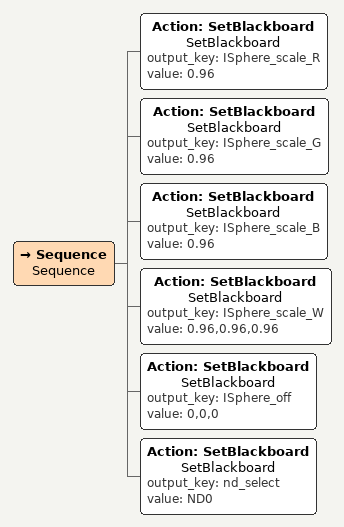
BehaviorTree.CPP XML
<Sequence name="Sequence">
 <Action name="SetBlackboard" ID="SetBlackboard" output_key="ISphere_scale_R" value="0.96"/>
 <Action name="SetBlackboard" ID="SetBlackboard" output_key="ISphere_scale_G" value="0.96"/>
 <Action name="SetBlackboard" ID="SetBlackboard" output_key="ISphere_scale_B" value="0.96"/>
 <Action name="SetBlackboard" ID="SetBlackboard" output_key="ISphere_scale_W" value="0.96,0.96,0.96"/>
 <Action name="SetBlackboard" ID="SetBlackboard" output_key="ISphere_off" value="0,0,0"/>
 <Action name="SetBlackboard" ID="SetBlackboard" output_key="nd_select" value="ND0"/>
</Sequence>
